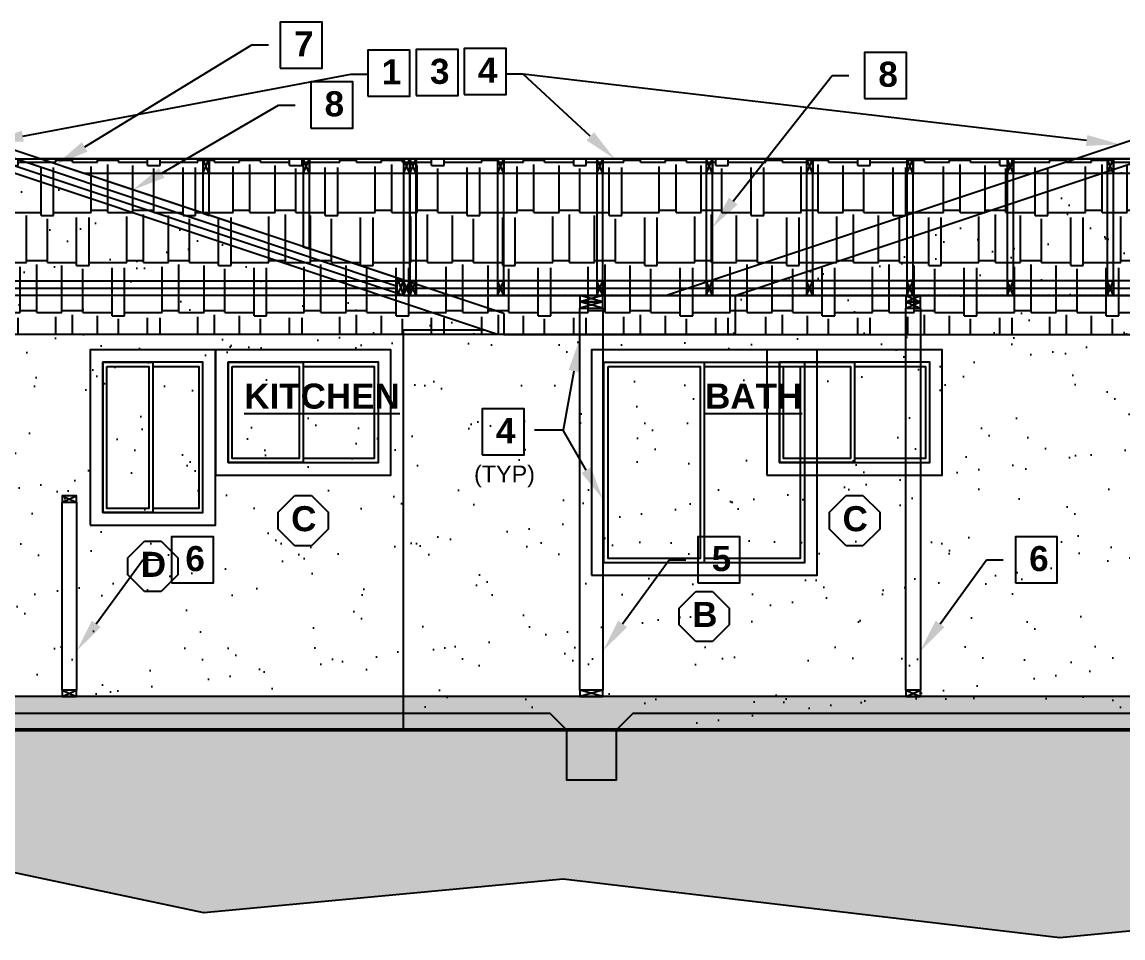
# Model space of a CAD drawing. Header units: inches. Extents: x -3572 to 2430, y -4559 to 3072.
# Drawn here: x -3182.6 to -2919, y -1277.7 to -1058.4 of the extents above; entities that cross this region are included whole.
import ezdxf
from ezdxf import colors
from ezdxf.entities.mleader import LeaderData, LeaderLine
from ezdxf.math import Vec2, Vec3

# ---------------------------------------------------------------- set-up
doc = ezdxf.new("R2010")
doc.units = ezdxf.units.IN
doc.header["$MEASUREMENT"] = 0
doc.linetypes.add('DASHED2', pattern=[0.375, 0.25, -0.125])
for name, color, linetype in [('Elevation - Left Details', 6, 'Continuous'), ('Elevation - Right & Left Dim & Labels', 190, 'Continuous'), ('Elevation - Right Details', 3, 'Continuous'), ('Elevation - Section A', 7, 'Continuous'), ('Elevation - Section B', 7, 'Continuous')]:
    doc.layers.add(name, color=color, linetype=linetype)
doc.layers.add('Wall Insulation - Section B', color=40, linetype='BATTING', transparency=0.5)
doc.styles.get("Standard").update_dxf_attribs({"font": 'arial.ttf'})
doc.linetypes.add('BATTING', pattern='A,0.0001,-0.1,[134,ltypeshp.shx,S=0.1,R=0,X=-0.1,Y=0],-0.2,[134,ltypeshp.shx,S=0.1,R=180,X=0.1,Y=0],-0.1', length=0.4001)

msp = doc.modelspace()

# ---------------------------------------------------------------- hatches: boundary and pattern name
at = {"layer": 'Elevation - Left Details', "transparency": 33554610}
h = msp.add_hatch(dxfattribs=at)
h.set_pattern_fill('AR-SAND', color=256, scale=10)
h.paths.add_polyline_path([(-3091.2318, -1219.88738), (-3091.2318, -1132.19808), (-3071.7318, -1132.19808), (-3096.66398, -1123.88738), (-3301.79962, -1123.88738), (-3326.73179, -1132.19808), (-3307.2318, -1132.19808), (-3307.2318, -1219.88738)])
h.paths.add_polyline_path([(-3166.2318, -1178.88738), (-3166.2318, -1136.88738), (-3136.2318, -1136.88738), (-3136.2318, -1178.88738)], flags=16)
h.paths.add_polyline_path([(-3163.2318, -1175.88738), (-3163.2318, -1139.88738), (-3151.2318, -1139.88738), (-3139.2318, -1139.88738), (-3139.2318, -1175.88738)], flags=0)
h.paths.add_polyline_path([(-3157.2318, -1190.73776), (-3157.2318, -1186.73776), (-3153.2318, -1182.73776), (-3149.2318, -1182.73776), (-3145.2318, -1186.73776), (-3145.2318, -1190.73776), (-3149.2318, -1194.73776), (-3153.2318, -1194.73776)], flags=16)
h.paths.add_polyline_path([(-3162.2318, -1174.88738), (-3162.2318, -1140.88738), (-3152.2318, -1140.88738), (-3152.2318, -1174.88738)], flags=0)
h.paths.add_polyline_path([(-3232.2318, -1178.88738), (-3262.2318, -1178.88738), (-3262.2318, -1136.88738), (-3232.2318, -1136.88738)], flags=16)
h.paths.add_polyline_path([(-3235.2318, -1175.88738), (-3259.2318, -1175.88738), (-3259.2318, -1139.88738), (-3235.2318, -1139.88738)], flags=0)
h.paths.add_polyline_path([(-3241.2318, -1190.73776), (-3245.2318, -1194.73776), (-3249.2318, -1194.73776), (-3253.2318, -1190.73776), (-3253.2318, -1186.73776), (-3249.2318, -1182.73776), (-3245.2318, -1182.73776), (-3241.2318, -1186.73776)], flags=16)
h.paths.add_polyline_path([(-3248.2318, -1174.88738), (-3258.2318, -1174.88738), (-3258.2318, -1140.88738), (-3248.2318, -1140.88738)], flags=0)
h.paths.add_polyline_path([(-3096.66398, -1123.88738), (-3199.2318, -1089.69821), (-3301.79962, -1123.88738)])
h.paths.add_polyline_path([(-3190.2318, -1122.88747), (-3208.2318, -1122.88747), (-3208.2318, -1104.88747), (-3190.2318, -1104.88747)], flags=16)
h.paths.add_polyline_path([(-3155.71566, -1194.5403), (-3146.66246, -1194.5403), (-3146.66246, -1182.17604), (-3155.71566, -1182.17604)], flags=24)
h.paths.add_polyline_path([(-3251.71566, -1194.5403), (-3242.66246, -1194.5403), (-3242.66246, -1182.17604), (-3251.71566, -1182.17604)], flags=24)
at = {"layer": 'Elevation - Left Details', "transparency": 33554559}
h = msp.add_hatch(dxfattribs=at)
h.set_pattern_fill('AR-RSHKE', color=256)
h.paths.add_polyline_path([(-2783.2318, -1091.19816), (-3178.2318, -1091.19816), (-3080.16392, -1123.88738), (-2783.2318, -1123.88738)])
h.paths.add_polyline_path([(-2783.2318, -1123.88738), (-3080.16392, -1123.88738), (-3067.2318, -1128.19808), (-3067.2318, -1133.19808), (-2783.2318, -1133.19808)])
at = {"layer": 'Elevation - Left Details', "transparency": 33554610}
h = msp.add_hatch(dxfattribs=at)
h.set_pattern_fill('AR-SAND', color=256, scale=10)
h.paths.add_polyline_path([(-2801.2318, -1219.88738), (-2801.2318, -1133.19808), (-3067.2318, -1133.19808), (-3068.7318, -1133.19808), (-3071.7318, -1132.19808), (-3091.2318, -1132.19808), (-3091.2318, -1219.88738)])
h.paths.add_polyline_path([(-2900.2318, -1190.88738), (-2900.2318, -1136.88738), (-2846.2318, -1136.88738), (-2846.2318, -1190.88738)], flags=16)
h.paths.add_polyline_path([(-2897.2318, -1187.88738), (-2897.2318, -1139.88738), (-2873.2318, -1139.88738), (-2849.2318, -1139.88738), (-2849.2318, -1187.88738), (-2873.2318, -1187.88738)], flags=0)
h.paths.add_polyline_path([(-2896.2318, -1186.88738), (-2896.2318, -1140.88738), (-2874.2318, -1140.88738), (-2874.2318, -1186.88738)], flags=0)
h.paths.add_polyline_path([(-2879.2318, -1198.73776), (-2875.2318, -1194.73776), (-2871.2318, -1194.73776), (-2867.2318, -1198.73776), (-2867.2318, -1202.73776), (-2871.2318, -1206.73776), (-2875.2318, -1206.73776), (-2879.2318, -1202.73776)], flags=16)
h.paths.add_polyline_path([(-2992.2318, -1190.88738), (-3046.2318, -1190.88738), (-3046.2318, -1136.88738), (-2992.2318, -1136.88738)], flags=16)
h.paths.add_polyline_path([(-2995.2318, -1187.88738), (-3019.2318, -1187.88738), (-3043.2318, -1187.88738), (-3043.2318, -1139.88738), (-3019.2318, -1139.88738), (-2995.2318, -1139.88738)], flags=0)
h.paths.add_polyline_path([(-3013.2318, -1198.73776), (-3013.2318, -1202.73776), (-3017.2318, -1206.73776), (-3021.2318, -1206.73776), (-3025.2318, -1202.73776), (-3025.2318, -1198.73776), (-3021.2318, -1194.73776), (-3017.2318, -1194.73776)], flags=16)
h.paths.add_polyline_path([(-3020.2318, -1186.88738), (-3042.2318, -1186.88738), (-3042.2318, -1140.88738), (-3020.2318, -1140.88738)], flags=0)
h.paths.add_polyline_path([(-3091.2318, -1219.88738), (-3091.2318, -1227.88738), (-2801.2318, -1227.88738), (-2801.2318, -1219.88738)])
h.paths.add_polyline_path([(-3023.7218, -1206.5403), (-3014.6686, -1206.5403), (-3014.6686, -1194.17604), (-3023.7218, -1194.17604)], flags=24)
h.paths.add_polyline_path([(-2877.7218, -1206.5403), (-2868.6686, -1206.5403), (-2868.6686, -1194.17604), (-2877.7218, -1194.17604)], flags=24)
at = {"layer": 'Elevation - Right Details', "transparency": 33554559}
h = msp.add_hatch(dxfattribs=at)
h.set_pattern_fill('AR-RSHKE', color=256)
h.paths.add_polyline_path([(-3028.29967, -1123.88738), (-2930.2318, -1091.19816), (-3319.79962, -1091.19816), (-3319.79962, -1123.88738)])
h.paths.add_polyline_path([(-3319.79962, -1123.88738), (-3319.79962, -1133.19808), (-3301.79962, -1133.19808), (-3011.79962, -1133.19808), (-3011.79962, -1123.88738), (-3028.29967, -1123.88738), (-3028.29967, -1123.88738)])
at = {"layer": 'Elevation - Right Details', "transparency": 33554610}
h = msp.add_hatch(dxfattribs=at)
h.set_pattern_fill('AR-SAND', color=256, scale=10)
h.paths.add_polyline_path([(-2801.2318, -1132.19808), (-2781.7318, -1132.19808), (-2806.66398, -1123.88738), (-3011.79962, -1123.88738), (-3017.2318, -1125.6981), (-3017.2318, -1133.19808), (-3307.2318, -1133.19808), (-3307.2318, -1219.88738), (-2801.2318, -1219.88738)])
h.paths.add_polyline_path([(-3136.2318, -1136.88738), (-3094.2318, -1136.88738), (-3094.2318, -1166.88738), (-3136.2318, -1166.88738)], flags=16)
h.paths.add_polyline_path([(-3133.2318, -1163.88738), (-3133.2318, -1139.88738), (-3115.2318, -1139.88738), (-3097.2318, -1139.88738), (-3097.2318, -1163.88738)], flags=0)
h.paths.add_polyline_path([(-3132.2318, -1162.88738), (-3132.2318, -1140.88738), (-3116.2318, -1140.88738), (-3116.2318, -1162.88738)], flags=0)
h.paths.add_polyline_path([(-3208.2318, -1190.88738), (-3262.2318, -1190.88738), (-3262.2318, -1136.88738), (-3208.2318, -1136.88738)], flags=16)
h.paths.add_polyline_path([(-3211.2318, -1187.88738), (-3235.2318, -1187.88738), (-3259.2318, -1187.88738), (-3259.2318, -1139.88738), (-3235.2318, -1139.88738), (-3211.2318, -1139.88738)], flags=0)
h.paths.add_polyline_path([(-3121.2318, -1175.80677), (-3117.2318, -1171.80677), (-3113.2318, -1171.80677), (-3109.2318, -1175.80677), (-3109.2318, -1179.80677), (-3113.2318, -1183.80677), (-3117.2318, -1183.80677), (-3121.2318, -1179.80677)], flags=16)
h.paths.add_polyline_path([(-3236.2318, -1186.88738), (-3258.2318, -1186.88738), (-3258.2318, -1140.88738), (-3236.2318, -1140.88738)], flags=0)
h.paths.add_polyline_path([(-3229.2318, -1199.80677), (-3229.2318, -1203.80677), (-3233.2318, -1207.80677), (-3237.2318, -1207.80677), (-3241.2318, -1203.80677), (-3241.2318, -1199.80677), (-3237.2318, -1195.80677), (-3233.2318, -1195.80677)], flags=16)
h.paths.add_polyline_path([(-3004.2318, -1136.88738), (-2962.2318, -1136.88738), (-2962.2318, -1166.88738), (-3004.2318, -1166.88738)], flags=16)
h.paths.add_polyline_path([(-3001.2318, -1163.88738), (-3001.2318, -1139.88738), (-2983.2318, -1139.88738), (-2965.2318, -1139.88738), (-2965.2318, -1163.88738)], flags=0)
h.paths.add_polyline_path([(-3000.2318, -1162.88738), (-3000.2318, -1140.88738), (-2984.2318, -1140.88738), (-2984.2318, -1162.88738)], flags=0)
h.paths.add_polyline_path([(-2989.2318, -1175.80677), (-2985.2318, -1171.80677), (-2981.2318, -1171.80677), (-2977.2318, -1175.80677), (-2977.2318, -1179.80677), (-2981.2318, -1183.80677), (-2985.2318, -1183.80677), (-2989.2318, -1179.80677)], flags=16)
h.paths.add_polyline_path([(-2900.2318, -1136.88738), (-2846.2318, -1136.88738), (-2846.2318, -1190.88738), (-2900.2318, -1190.88738)], flags=16)
h.paths.add_polyline_path([(-2897.2318, -1139.88738), (-2873.2318, -1139.88738), (-2849.2318, -1139.88738), (-2849.2318, -1187.88738), (-2873.2318, -1187.88738), (-2897.2318, -1187.88738)], flags=0)
h.paths.add_polyline_path([(-2896.2318, -1140.88738), (-2874.2318, -1140.88738), (-2874.2318, -1186.88738), (-2896.2318, -1186.88738)], flags=0)
h.paths.add_polyline_path([(-2879.2318, -1199.80677), (-2875.2318, -1195.80677), (-2871.2318, -1195.80677), (-2867.2318, -1199.80677), (-2867.2318, -1203.80677), (-2871.2318, -1207.80677), (-2875.2318, -1207.80677), (-2879.2318, -1203.80677)], flags=16)
h.paths.add_polyline_path([(-2909.2318, -1089.69821), (-3011.79962, -1123.88738), (-2806.66398, -1123.88738)])
h.paths.add_polyline_path([(-2900.2318, -1122.88747), (-2918.2318, -1122.88747), (-2918.2318, -1104.88747), (-2900.2318, -1104.88747)], flags=16)
h.paths.add_polyline_path([(-2919.53113, -1143.28787), (-2899.84082, -1143.28787), (-2899.84082, -1130.92362), (-2919.53113, -1130.92362)], flags=24)
h.paths.add_polyline_path([(-2877.7218, -1207.6093), (-2868.6686, -1207.6093), (-2868.6686, -1195.24504), (-2877.7218, -1195.24504)], flags=24)
h.paths.add_polyline_path([(-2987.60516, -1183.71162), (-2978.55195, -1183.71162), (-2978.55195, -1171.34736), (-2987.60516, -1171.34736)], flags=24)
h.paths.add_polyline_path([(-3119.60516, -1183.71162), (-3110.55195, -1183.71162), (-3110.55195, -1171.34736), (-3119.60516, -1171.34736)], flags=24)
h.paths.add_polyline_path([(-3239.7218, -1207.6093), (-3230.6686, -1207.6093), (-3230.6686, -1195.24504), (-3239.7218, -1195.24504)], flags=24)
h.paths.add_polyline_path([(-2898.94846, -1120.11257), (-2879.25815, -1120.11257), (-2879.25815, -1107.74832), (-2898.94846, -1107.74832)], flags=24)
at = {"layer": 'Elevation - Section A', "transparency": 33554610}
h = msp.add_hatch(dxfattribs=at)
h.set_pattern_fill('AR-SAND', color=256)
h.set_pattern_definition([(37.5, (0, 0), (-0.06299336, 1.9268238), [0, -1.52, 0, -1.7, 0, -1.625]), (7.5, (0, 0), (1.7697767, 2.822146), [0, -0.82, 0, -1.37, 0, -0.525]), (327.5, (-1.23, 0), (3.1141419, 0.00565905), [0, -0.5, 0, -1.8, 0, -2.35]), (317.5, (-1.23, 0), (3.0061266, 0.8776756), [0, -0.25, 0, -1.18, 0, -1.35])])
h.paths.add_polyline_path([(-3056.2318, -1223.88738), (-3091.2318, -1223.88738), (-3091.2318, -1227.88738), (-3052.2318, -1227.88738)])
h.paths.add_polyline_path([(-3091.2318, -1223.88738), (-3291.2318, -1223.88738), (-3295.2318, -1227.88738), (-3091.2318, -1227.88738)])
h.paths.add_polyline_path([(-2817.2318, -1223.88738), (-3036.2318, -1223.88738), (-3040.2318, -1227.88738), (-2813.2318, -1227.88738)])
at = {"layer": 'Elevation - Section B', "transparency": 33554534}
h = msp.add_hatch(dxfattribs=at)
h.set_pattern_fill('EARTH', color=256, scale=30)
h.paths.add_polyline_path([(-3295.2318, -1227.88738), (-3295.2318, -1239.88738), (-3307.2318, -1239.88738), (-3307.2318, -1227.88738), (-3331.06445, -1227.88738), (-3342.30821, -1241.06355), (-3287.50045, -1270.35426), (-3208.88757, -1256.92548), (-3139.00943, -1271.69714), (-3053.00559, -1263.63987), (-2934.07838, -1277.74009), (-2839.33975, -1268.58015), (-2776.98105, -1250.97727), (-2767.59309, -1227.88738), (-2801.2318, -1227.88738), (-2801.2318, -1239.88738), (-2813.2318, -1239.88738), (-2813.2318, -1227.88738), (-3040.2318, -1227.88738), (-3040.2318, -1239.88738), (-3052.2318, -1239.88738), (-3052.2318, -1227.88738)])
h.paths.add_polyline_path([(-3348.54737, -1228.56747), (-3306.87479, -1228.56747), (-3306.87479, -1207.22573), (-3348.54737, -1207.22573)], flags=9)
h = msp.add_hatch(dxfattribs=at)
h.set_pattern_fill('AR-CONC', color=256)
h.set_pattern_definition([(50, (0, 0), (7.172602, -0.627521), [0.75, -8.25]), (355, (0, 0), (-1.387513, 7.521921), [0.6, -6.6]), (100.45144, (0.598, -0.052), (5.785088, 6.8944), [0.637402, -7.011421]), (46.1842, (0, 2), (10.672413, -1.655193), [1.125, -12.375]), (96.63564, (0.889, 1.862), (9.34662, 9.741186), [0.956103, -10.517138]), (351.18416, (0, 2), (9.34662, 9.741186), [0.9, -9.9]), (21, (1, 1.5), (5.969071, -4.026189), [0.75, -8.25]), (326, (1, 1.5), (2.433153, 7.2515), [0.6, -6.6]), (71.45144, (1.4974, 1.1645), (8.402224, 3.225312), [0.637402, -7.011421]), (37.5, (0, 0), (0.1215986, 3.3289385), [0, -6.52, 0, -6.7, 0, -6.625]), (7.5, (0, 0), (2.6306954, 3.944117), [0, -3.82, 0, -6.37, 0, -2.525]), (327.5, (-2.23, 0), (5.3382244, -0.2255487), [0, -2.5, 0, -7.8, 0, -10.35]), (317.5, (-3.23, 0), (5.831862, 1.00105), [0, -3.25, 0, -5.18, 0, -7.35])])
h.paths.add_polyline_path([(-2801.2318, -1219.88738), (-3307.2318, -1219.88738), (-3307.2318, -1239.88738), (-3295.2318, -1239.88738), (-3295.2318, -1227.88738), (-3291.2318, -1223.88738), (-3056.2318, -1223.88738), (-3052.2318, -1227.88738), (-3052.2318, -1239.88738), (-3040.2318, -1239.88738), (-3040.2318, -1227.88738), (-3036.2318, -1223.88738), (-2817.2318, -1223.88738), (-2813.2318, -1227.88738), (-2813.2318, -1239.88738), (-2801.2318, -1239.88738), (-2801.2318, -1227.88738)])

# ---------------------------------------------------------------- linework, layer by layer
at = {"layer": 'Elevation - Left Details'}
for p, q in [((-3067.2318, -1128.19808), (-3199.2318, -1084.19818)), ((-3068.7318, -1133.19808), (-3199.2318, -1089.69821)), ((-2783.2318, -1091.19816), (-3178.2318, -1091.19816)), ((-3067.2318, -1128.19808), (-3067.2318, -1133.19808)), ((-3091.2318, -1227.88738), (-3091.2318, -1132.19808)), ((-3071.7318, -1132.19808), (-3091.2318, -1132.19808)), ((-3067.2318, -1133.19808), (-3068.7318, -1133.19808)), ((-3067.2318, -1133.19808), (-2783.2318, -1133.19808)), ((-3153.2318, -1182.73776), (-3149.2318, -1182.73776)), ((-3149.2318, -1182.73776), (-3145.2318, -1186.73776)), ((-3157.2318, -1190.73776), (-3157.2318, -1186.73776)), ((-3145.2318, -1186.73776), (-3145.2318, -1190.73776)), ((-3149.2318, -1194.73776), (-3153.2318, -1194.73776)), ((-3021.2318, -1194.73776), (-3017.2318, -1194.73776)), ((-3017.2318, -1194.73776), (-3013.2318, -1198.73776)), ((-3025.2318, -1202.73776), (-3025.2318, -1198.73776)), ((-3013.2318, -1198.73776), (-3013.2318, -1202.73776)), ((-3017.2318, -1206.73776), (-3021.2318, -1206.73776))]:
    msp.add_line(p, q, dxfattribs=at)
for points in [[(-3166.2318, -1178.88738), (-3136.2318, -1178.88738), (-3136.2318, -1136.88738), (-3166.2318, -1136.88738)], [(-3046.2318, -1190.88738), (-2992.2318, -1190.88738), (-2992.2318, -1136.88738), (-3046.2318, -1136.88738)], [(-3162.2318, -1140.88738), (-3152.2318, -1140.88738), (-3152.2318, -1174.88738), (-3162.2318, -1174.88738)], [(-3042.2318, -1140.88738), (-3020.2318, -1140.88738), (-3020.2318, -1186.88738), (-3042.2318, -1186.88738)]]:
    msp.add_lwpolyline(points, close=True, dxfattribs=at)
for points in [[(-3163.2318, -1175.88738), (-3139.2318, -1175.88738), (-3139.2318, -1139.88738), (-3163.2318, -1139.88738), (-3163.2318, -1175.88738)], [(-3163.2318, -1139.88738), (-3151.2318, -1139.88738), (-3151.2318, -1175.88738), (-3163.2318, -1175.88738), (-3163.2318, -1139.88738)], [(-3151.2318, -1140.88738), (-3140.2318, -1140.88738), (-3140.2318, -1174.88738), (-3151.2318, -1174.88738)], [(-3043.2318, -1139.88738), (-3019.2318, -1139.88738), (-3019.2318, -1187.88738), (-3043.2318, -1187.88738), (-3043.2318, -1139.88738)], [(-3019.2318, -1139.88738), (-2995.2318, -1139.88738), (-2995.2318, -1187.88738), (-3019.2318, -1187.88738)], [(-3019.2318, -1140.88738), (-2996.2318, -1140.88738), (-2996.2318, -1186.88738), (-3019.2318, -1186.88738)], [(-3157.2318, -1186.73776), (-3153.2318, -1182.73776)], [(-3153.2318, -1194.73776), (-3157.2318, -1190.73776)], [(-3145.2318, -1190.73776), (-3149.2318, -1194.73776)], [(-3025.2318, -1198.73776), (-3021.2318, -1194.73776)], [(-3021.2318, -1206.73776), (-3025.2318, -1202.73776)], [(-3013.2318, -1202.73776), (-3017.2318, -1206.73776)]]:
    msp.add_lwpolyline(points, dxfattribs=at)
at = {"layer": 'Elevation - Right & Left Dim & Labels', "linetype": 'DASHED2'}
for p, q in [((-2765.2318, -1123.88738), (-3343.2318, -1123.88738)), ((-2765.2318, -1219.88738), (-3343.2318, -1219.88738))]:
    msp.add_line(p, q, dxfattribs=at)
at = {"layer": 'Elevation - Right & Left Dim & Labels', "lineweight": 50}
msp.add_line((-2765.2318, -1227.88738), (-3343.2318, -1227.88738), dxfattribs=at)
at = {"layer": 'Elevation - Right & Left Dim & Labels'}
for points in [[(-3076.71644, -1075.77077), (-3066.6788, -1075.77077), (-3066.6788, -1064.7155), (-3076.71644, -1064.7155)], [(-3099.75108, -1076.17033), (-3089.71344, -1076.17033), (-3089.71344, -1065.11506), (-3099.75108, -1065.11506)], [(-3088.19004, -1076.02077), (-3078.1524, -1076.02077), (-3078.1524, -1064.9655), (-3088.19004, -1064.9655)]]:
    msp.add_lwpolyline(points, close=True, dxfattribs=at)
at = {"layer": 'Elevation - Right Details'}
for p, q in [((-2909.2318, -1084.19818), (-3028.29967, -1123.88738)), ((-3011.79962, -1123.88738), (-2909.2318, -1089.69821)), ((-3028.29967, -1123.88738), (-3011.79962, -1123.88738)), ((-3117.2318, -1171.80677), (-3113.2318, -1171.80677)), ((-3113.2318, -1171.80677), (-3109.2318, -1175.80677)), ((-2985.2318, -1171.80677), (-2981.2318, -1171.80677)), ((-2981.2318, -1171.80677), (-2977.2318, -1175.80677)), ((-3121.2318, -1179.80677), (-3121.2318, -1175.80677)), ((-3109.2318, -1175.80677), (-3109.2318, -1179.80677)), ((-2989.2318, -1179.80677), (-2989.2318, -1175.80677)), ((-2977.2318, -1175.80677), (-2977.2318, -1179.80677)), ((-3113.2318, -1183.80677), (-3117.2318, -1183.80677)), ((-2981.2318, -1183.80677), (-2985.2318, -1183.80677))]:
    msp.add_line(p, q, dxfattribs=at)
for points in [[(-3011.79962, -1123.88738), (-3011.79962, -1133.19808), (-3301.79962, -1133.19808), (-3319.79962, -1133.19808), (-3319.79962, -1091.19816), (-2924.79962, -1091.19816)], [(-3115.2318, -1140.88738), (-3098.2318, -1140.88738), (-3098.2318, -1162.88738), (-3115.2318, -1162.88738)], [(-2983.2318, -1140.88738), (-2966.2318, -1140.88738), (-2966.2318, -1162.88738), (-2983.2318, -1162.88738)], [(-3121.2318, -1175.80677), (-3117.2318, -1171.80677)], [(-2989.2318, -1175.80677), (-2985.2318, -1171.80677)], [(-3117.2318, -1183.80677), (-3121.2318, -1179.80677)], [(-3109.2318, -1179.80677), (-3113.2318, -1183.80677)], [(-2985.2318, -1183.80677), (-2989.2318, -1179.80677)], [(-2977.2318, -1179.80677), (-2981.2318, -1183.80677)]]:
    msp.add_lwpolyline(points, dxfattribs=at)
for points in [[(-3136.2318, -1166.88738), (-3094.2318, -1166.88738), (-3094.2318, -1136.88738), (-3136.2318, -1136.88738)], [(-3004.2318, -1166.88738), (-2962.2318, -1166.88738), (-2962.2318, -1136.88738), (-3004.2318, -1136.88738)], [(-3133.2318, -1163.88738), (-3097.2318, -1163.88738), (-3097.2318, -1139.88738), (-3133.2318, -1139.88738)], [(-3133.2318, -1139.88738), (-3115.2318, -1139.88738), (-3115.2318, -1163.88738), (-3133.2318, -1163.88738)], [(-3132.2318, -1140.88738), (-3116.2318, -1140.88738), (-3116.2318, -1162.88738), (-3132.2318, -1162.88738)], [(-3001.2318, -1163.88738), (-2965.2318, -1163.88738), (-2965.2318, -1139.88738), (-3001.2318, -1139.88738)], [(-3001.2318, -1139.88738), (-2983.2318, -1139.88738), (-2983.2318, -1163.88738), (-3001.2318, -1163.88738)], [(-3000.2318, -1140.88738), (-2984.2318, -1140.88738), (-2984.2318, -1162.88738), (-3000.2318, -1162.88738)]]:
    msp.add_lwpolyline(points, close=True, dxfattribs=at)
at = {"layer": 'Elevation - Section B'}
for p, q in [((-3091.23181, -1120.19809), (-3199.2318, -1084.19818)), ((-3091.2318, -1123.88738), (-3199.2318, -1087.88749)), ((-3137.7318, -1094.69816), (-3139.2318, -1094.69816)), ((-3113.7318, -1094.69816), (-3115.2318, -1094.69816)), ((-3089.7318, -1094.69816), (-3091.2318, -1094.69816)), ((-3088.2318, -1094.69816), (-3089.7318, -1094.69816)), ((-3067.2318, -1094.69816), (-3068.7318, -1094.69816)), ((-3044.9818, -1094.69816), (-3046.4818, -1094.69816)), ((-3043.4818, -1094.69816), (-3044.9818, -1094.69816)), ((-3017.2318, -1094.69816), (-3018.7318, -1094.69816)), ((-2993.2318, -1094.69816), (-2994.7318, -1094.69816)), ((-2969.2318, -1094.69816), (-2970.7318, -1094.69816)), ((-2945.2318, -1094.69816), (-2946.7318, -1094.69816)), ((-2921.2318, -1094.69816), (-2922.7318, -1094.69816)), ((-3092.7318, -1119.69806), (-3091.2318, -1123.88738)), ((-3091.2318, -1120.19806), (-3092.7318, -1123.88738)), ((-3089.7318, -1123.88738), (-3091.2318, -1123.88738)), ((-3067.2318, -1123.88738), (-3068.7318, -1123.88738)), ((-3043.4818, -1123.88738), (-3048.9818, -1125.38738)), ((-3043.4818, -1125.38738), (-3048.9818, -1123.88738)), ((-3043.4818, -1125.38738), (-3048.9818, -1126.88738)), ((-3043.4818, -1126.88738), (-3048.9818, -1125.38738)), ((-3043.4818, -1123.88738), (-3044.9818, -1123.88738)), ((-3017.2318, -1123.88738), (-3018.7318, -1123.88738)), ((-2993.2318, -1123.88738), (-2994.7318, -1123.88738)), ((-2970.9818, -1123.88738), (-2967.4818, -1125.38738)), ((-2970.9818, -1125.38738), (-2967.4818, -1123.88738)), ((-2970.9818, -1125.38738), (-2967.4818, -1126.88738)), ((-2970.9818, -1126.88738), (-2967.4818, -1125.38738)), ((-2969.2318, -1123.88738), (-2970.7318, -1123.88738)), ((-2945.2318, -1123.88738), (-2946.7318, -1123.88738)), ((-2921.2318, -1123.88738), (-2922.7318, -1123.88738)), ((-3172.9818, -1171.88738), (-3169.4818, -1173.38738)), ((-3172.9818, -1173.38738), (-3169.4818, -1171.88738)), ((-3172.9818, -1218.38738), (-3169.4818, -1219.88738)), ((-3172.9818, -1219.88738), (-3169.4818, -1218.38738)), ((-3043.4818, -1218.38738), (-3048.9818, -1219.88738)), ((-3043.4818, -1219.88738), (-3048.9818, -1218.38738)), ((-2970.9818, -1218.38738), (-2967.4818, -1219.88738)), ((-2970.9818, -1219.88738), (-2967.4818, -1218.38738))]:
    msp.add_line(p, q, dxfattribs=at)
at = {"layer": 'Elevation - Section B', "linetype": 'ByBlock'}
for p, q in [((-3178.2318, -1091.19816), (-2784.7318, -1091.19816)), ((-3167.73177, -1094.69816), (-3178.2318, -1091.19816)), ((-2801.2318, -1094.69816), (-3167.73177, -1094.69816))]:
    msp.add_line(p, q, dxfattribs=at)
at = {"layer": 'Elevation - Section B'}
for points in [[(-3120.744, -1069.45067), (-3110.70636, -1069.45067), (-3110.70636, -1058.3954), (-3120.744, -1058.3954)], [(-2980.85232, -1076.71853), (-2970.81468, -1076.71853), (-2970.81468, -1065.66326), (-2980.85232, -1065.66326)], [(-3113.4243, -1083.79783), (-3103.38666, -1083.79783), (-3103.38666, -1072.74256), (-3113.4243, -1072.74256)], [(-3091.2318, -1123.88738), (-3092.7318, -1123.88738), (-3092.7318, -1119.69806), (-3091.2318, -1120.19806)], [(-3043.4818, -1125.38738), (-3043.4818, -1123.88738), (-3048.9818, -1123.88738), (-3048.9818, -1125.38738)], [(-3043.4818, -1126.88738), (-3043.4818, -1125.38738), (-3048.9818, -1125.38738), (-3048.9818, -1126.88738)], [(-2970.9818, -1125.38738), (-2967.4818, -1125.38738), (-2967.4818, -1123.88738), (-2970.9818, -1123.88738)], [(-2970.9818, -1126.88738), (-2967.4818, -1126.88738), (-2967.4818, -1125.38738), (-2970.9818, -1125.38738)], [(-3043.4818, -1218.38738), (-3048.9818, -1218.38738), (-3048.9818, -1126.88738), (-3043.4818, -1126.88738)], [(-2970.9818, -1126.88738), (-2967.4818, -1126.88738), (-2967.4818, -1218.38738), (-2970.9818, -1218.38738)], [(-3072.40168, -1162.07751), (-3062.36403, -1162.07751), (-3062.36403, -1151.02224), (-3072.40168, -1151.02224)], [(-3172.9818, -1173.38738), (-3169.4818, -1173.38738), (-3169.4818, -1171.88738), (-3172.9818, -1171.88738)], [(-3172.9818, -1173.38738), (-3169.4818, -1173.38738), (-3169.4818, -1218.38738), (-3172.9818, -1218.38738)], [(-3146.75245, -1192.70473), (-3136.71481, -1192.70473), (-3136.71481, -1181.64946), (-3146.75245, -1181.64946)], [(-3020.75245, -1192.70473), (-3010.71481, -1192.70473), (-3010.71481, -1181.64946), (-3020.75245, -1181.64946)], [(-2944.75245, -1192.70473), (-2934.71481, -1192.70473), (-2934.71481, -1181.64946), (-2944.75245, -1181.64946)], [(-2801.2318, -1239.88738), (-2801.2318, -1219.88738), (-3307.2318, -1219.88738), (-3307.2318, -1239.88738), (-3295.2318, -1239.88738), (-3295.2318, -1227.88738), (-3291.2318, -1223.88738), (-3056.2318, -1223.88738), (-3052.2318, -1227.88738), (-3052.2318, -1239.88738), (-3040.2318, -1239.88738), (-3040.2318, -1227.88738), (-3036.2318, -1223.88738), (-2817.2318, -1223.88738), (-2813.2318, -1227.88738), (-2813.2318, -1239.88738)], [(-3172.9818, -1219.88738), (-3169.4818, -1219.88738), (-3169.4818, -1218.38738), (-3172.9818, -1218.38738)], [(-3043.4818, -1219.88738), (-3043.4818, -1218.38738), (-3048.9818, -1218.38738), (-3048.9818, -1219.88738)], [(-2970.9818, -1219.88738), (-2967.4818, -1219.88738), (-2967.4818, -1218.38738), (-2970.9818, -1218.38738)]]:
    msp.add_lwpolyline(points, close=True, dxfattribs=at)
for points in [[(-3137.7318, -1104.69813), (-3137.7318, -1091.19816), (-3139.2318, -1091.19816), (-3139.2318, -1104.19813), (-3137.7318, -1104.69813)], [(-3139.2318, -1091.19816), (-3139.2318, -1094.69816), (-3137.7318, -1091.19816), (-3137.7318, -1094.69816), (-3139.2318, -1091.19816), (-3137.7318, -1091.19816)], [(-3113.7318, -1112.69812), (-3113.7318, -1091.19816), (-3115.2318, -1091.19816), (-3115.2318, -1112.19812), (-3113.7318, -1112.69812)], [(-3115.2318, -1091.19816), (-3115.2318, -1094.69816), (-3113.7318, -1091.19816), (-3113.7318, -1094.69816), (-3115.2318, -1091.19816), (-3113.7318, -1091.19816)], [(-3089.7318, -1123.88738), (-3089.7318, -1091.19816), (-3091.2318, -1091.19816), (-3091.2318, -1123.88738), (-3089.7318, -1123.88738)], [(-3091.2318, -1091.19816), (-3091.2318, -1094.69816), (-3089.7318, -1091.19816), (-3089.7318, -1094.69816), (-3091.2318, -1091.19816), (-3089.7318, -1091.19816)], [(-3088.2318, -1123.88738), (-3088.2318, -1091.19816), (-3089.7318, -1091.19816), (-3089.7318, -1123.88738), (-3088.2318, -1123.88738)], [(-3089.7318, -1091.19816), (-3089.7318, -1094.69816), (-3088.2318, -1091.19816), (-3088.2318, -1094.69816), (-3089.7318, -1091.19816), (-3088.2318, -1091.19816)], [(-3067.2318, -1123.88738), (-3067.2318, -1091.19816), (-3068.7318, -1091.19816), (-3068.7318, -1123.88738), (-3067.2318, -1123.88738)], [(-3068.7318, -1091.19816), (-3068.7318, -1094.69816), (-3067.2318, -1091.19816), (-3067.2318, -1094.69816), (-3068.7318, -1091.19816), (-3067.2318, -1091.19816)], [(-3043.4818, -1123.88738), (-3043.4818, -1091.19816), (-3044.9818, -1091.19816), (-3044.9818, -1123.88738), (-3043.4818, -1123.88738)], [(-3044.9818, -1091.19816), (-3044.9818, -1094.69816), (-3043.4818, -1091.19816), (-3043.4818, -1094.69816), (-3044.9818, -1091.19816), (-3043.4818, -1091.19816)], [(-3017.2318, -1123.88738), (-3017.2318, -1091.19816), (-3018.7318, -1091.19816), (-3018.7318, -1123.88738), (-3017.2318, -1123.88738)], [(-3018.7318, -1091.19816), (-3018.7318, -1094.69816), (-3017.2318, -1091.19816), (-3017.2318, -1094.69816), (-3018.7318, -1091.19816), (-3017.2318, -1091.19816)], [(-2994.7318, -1091.19816), (-2994.7318, -1094.69816), (-2993.2318, -1091.19816), (-2993.2318, -1094.69816), (-2994.7318, -1091.19816), (-2993.2318, -1091.19816)], [(-2993.2318, -1123.88738), (-2993.2318, -1091.19816), (-2994.7318, -1091.19816), (-2994.7318, -1123.88738), (-2993.2318, -1123.88738)], [(-2970.7318, -1091.19816), (-2970.7318, -1094.69816), (-2969.2318, -1091.19816), (-2969.2318, -1094.69816), (-2970.7318, -1091.19816), (-2969.2318, -1091.19816)], [(-2969.2318, -1123.88738), (-2969.2318, -1091.19816), (-2970.7318, -1091.19816), (-2970.7318, -1123.88738), (-2969.2318, -1123.88738)], [(-2946.7318, -1091.19816), (-2946.7318, -1094.69816), (-2945.2318, -1091.19816), (-2945.2318, -1094.69816), (-2946.7318, -1091.19816), (-2945.2318, -1091.19816)], [(-2945.2318, -1123.88738), (-2945.2318, -1091.19816), (-2946.7318, -1091.19816), (-2946.7318, -1123.88738), (-2945.2318, -1123.88738)], [(-2922.7318, -1091.19816), (-2922.7318, -1094.69816), (-2921.2318, -1091.19816), (-2921.2318, -1094.69816), (-2922.7318, -1091.19816), (-2921.2318, -1091.19816)], [(-2921.2318, -1123.88738), (-2921.2318, -1091.19816), (-2922.7318, -1091.19816), (-2922.7318, -1123.88738), (-2921.2318, -1123.88738)], [(-3091.2318, -1120.38738), (-3091.2318, -1123.88738), (-3089.7318, -1120.38738), (-3089.7318, -1123.88738), (-3091.2318, -1120.38738), (-3089.7318, -1120.38738)], [(-3089.7318, -1120.38738), (-3089.7318, -1123.88738), (-3088.2318, -1120.38738), (-3088.2318, -1123.88738), (-3089.7318, -1120.38738), (-3088.2318, -1120.38738)], [(-3068.7318, -1120.38738), (-3068.7318, -1123.88738), (-3067.2318, -1120.38738), (-3067.2318, -1123.88738), (-3068.7318, -1120.38738), (-3067.2318, -1120.38738)], [(-3044.9818, -1120.38738), (-3044.9818, -1123.88738), (-3043.4818, -1120.38738), (-3043.4818, -1123.88738), (-3044.9818, -1120.38738), (-3043.4818, -1120.38738)], [(-3018.7318, -1120.38738), (-3018.7318, -1123.88738), (-3017.2318, -1120.38738), (-3017.2318, -1123.88738), (-3018.7318, -1120.38738), (-3017.2318, -1120.38738)], [(-2994.7318, -1120.38738), (-2994.7318, -1123.88738), (-2993.2318, -1120.38738), (-2993.2318, -1123.88738), (-2994.7318, -1120.38738), (-2993.2318, -1120.38738)], [(-2970.7318, -1120.38738), (-2970.7318, -1123.88738), (-2969.2318, -1120.38738), (-2969.2318, -1123.88738), (-2970.7318, -1120.38738), (-2969.2318, -1120.38738)], [(-2946.7318, -1120.38738), (-2946.7318, -1123.88738), (-2945.2318, -1120.38738), (-2945.2318, -1123.88738), (-2946.7318, -1120.38738), (-2945.2318, -1120.38738)], [(-2922.7318, -1120.38738), (-2922.7318, -1123.88738), (-2921.2318, -1120.38738), (-2921.2318, -1123.88738), (-2922.7318, -1120.38738), (-2921.2318, -1120.38738)]]:
    msp.add_lwpolyline(points, dxfattribs=at)
at = {"layer": 'Elevation - Section B', "linetype": 'ByBlock'}
for points in [[(-3307.2318, -1123.88738), (-3307.2318, -1120.38738), (-3091.2318, -1120.38738), (-3091.2318, -1123.88738)], [(-2801.2318, -1227.88738), (-2767.59309, -1227.88738), (-2776.98105, -1250.97727), (-2839.33975, -1268.58015), (-2934.07838, -1277.74009), (-3053.00559, -1263.63987), (-3139.00943, -1271.69714), (-3208.88757, -1256.92548), (-3287.50045, -1270.35426), (-3342.30821, -1241.06355), (-3331.06445, -1227.88738), (-3307.2318, -1227.88738), (-3307.2318, -1239.88738), (-3295.2318, -1239.88738), (-3295.2318, -1227.88738), (-3052.2318, -1227.88738), (-3052.2318, -1239.88738), (-3040.2318, -1239.88738), (-3040.2318, -1227.88738), (-2813.2318, -1227.88738), (-2813.2318, -1239.88738), (-2801.2318, -1239.88738)]]:
    msp.add_lwpolyline(points, close=True, dxfattribs=at)
msp.add_lwpolyline([(-3091.2318, -1123.88738), (-2802.7318, -1123.88738), (-2802.7318, -1120.38738), (-3091.2318, -1120.38738), (-3091.2318, -1123.88738)], dxfattribs=at)
at = {"layer": 'Wall Insulation - Section B', "linetype": 'BATTING', "ltscale": 0.08}
msp.add_line((-3305.7318, -1122.13539), (-3092.7318, -1122.13539), dxfattribs=at)
at = {"layer": 'Wall Insulation - Section B', "ltscale": 0.08}
msp.add_line((-3091.2318, -1122.13539), (-2802.7318, -1122.13738), dxfattribs=at)
msp.add_lwpolyline([(-3305.7318, -1121.62269), (-3199.2318, -1086.04283), (-3092.7318, -1121.64003)], dxfattribs=at)

# ---------------------------------------------------------------- texts
at = {"layer": 'Elevation - Left Details', "char_height": 6, "attachment_point": 1}
for s, insert in [('\\pxqc;{\\fArial|b1|i0|c0|p34;D}', (-3186.14543, -1185.26403)), ('\\pxqc;{\\fArial|b1|i0|c0|p34;B}', (-3054.14543, -1197.26403))]:
    msp.add_mtext_dynamic_manual_height_columns(s, width=70.1010121, gutter_width=1, heights=[0], dxfattribs=dict(at, insert=insert))
at = {"layer": 'Elevation - Right & Left Dim & Labels', "char_height": 6, "attachment_point": 1}
for s, insert in [('{\\fArial|b1|i0|c0|p34;1}', (-3096.44266, -1067.35228)), ('{\\fArial|b1|i0|c0|p34;3}', (-3084.88162, -1067.20273)), ('{\\fArial|b1|i0|c0|p34;4}', (-3073.40802, -1066.95273))]:
    msp.add_mtext_dynamic_manual_height_columns(s, width=70.1010121, gutter_width=1, heights=[0], dxfattribs=dict(at, insert=insert))
at = {"layer": 'Elevation - Right Details', "char_height": 6, "attachment_point": 1}
for insert in [(-3150.14543, -1174.33304), (-3018.14543, -1174.33304)]:
    msp.add_mtext_dynamic_manual_height_columns('\\pxqc;{\\fArial|b1|i0|c0|p34;C}', width=70.1010121, gutter_width=1, heights=[0], dxfattribs=dict(at, insert=insert))
at = {"layer": 'Elevation - Section B', "attachment_point": 1}
for s, width, insert, char_height in [('{\\fArial|b1|i0|c0|p34;7}', 70.1010121, (-3117.43558, -1060.63262), 6), ('{\\fArial|b1|i0|c0|p34;8}', 70.1010121, (-2977.5439, -1067.90048), 6), ('{\\fArial|b1|i0|c0|p34;8}', 70.1010121, (-3110.11588, -1074.97978), 6), ('\\pxqc;{\\fArial|b1|i0|c0|p34;\\LKITCHEN}', 70.1010121, (-3145.78578, -1144.97761), 6), ('\\pxqc;{\\fArial|b1|i0|c0|p34;\\LBATH}', 70.1010121, (-3042.44481, -1144.97761), 6), ('{\\fArial|b1|i0|c0|p34;4}', 70.1010121, (-3069.09326, -1153.25947), 6), ('(TYP)', 23.1015534, (-3074.34687, -1164.61876), 4), ('{\\fArial|b1|i0|c0|p34;6}', 70.1010121, (-3143.44403, -1183.88669), 6), ('{\\fArial|b1|i0|c0|p34;5}', 70.1010121, (-3017.44403, -1183.88669), 6), ('{\\fArial|b1|i0|c0|p34;6}', 70.1010121, (-2941.44403, -1183.88669), 6)]:
    msp.add_mtext_dynamic_manual_height_columns(s, width=width, gutter_width=1, heights=[0], dxfattribs=dict(at, insert=insert, char_height=char_height))

# ---------------------------------------------------------------- leaders
at = {"layer": 'Elevation - Left Details'}
ml = msp.add_multileader_mtext('Standard', dxfattribs=at)
ml.set_content('.', color=256)
ml.set_leader_properties()
ml.build(insert=Vec2(0, 0))
ml.multileader.update_dxf_attribs({"dogleg_length": 3.98438, "arrow_head_size": 8})
ctx = ml.context
ctx.base_point, ctx.char_height, ctx.arrow_head_size, ctx.landing_gap_size, ctx.plane_origin = Vec3(-3099.84108, -1070.89269), 0.5, 8, 0.09, Vec3(-3125.88882, -1087.25484)
notes = []
notes.append((ctx, [(0, (1, 1, 0), (-3103.82546, -1070.89269), (1, 0), 3.98438, [(0, [(-3190.23438, -1087.19731)], 0, [])])]))
ctx.mtext.insert, ctx.mtext.flow_direction = Vec3(-3099.75108, -1070.64269), 5
at = {"layer": 'Elevation - Right & Left Dim & Labels'}
ml = msp.add_multileader_mtext('Standard', dxfattribs=at)
ml.set_content('.', color=256)
ml.set_leader_properties()
ml.build(insert=Vec2(0, 0))
ml.multileader.update_dxf_attribs({"dogleg_length": 3.98438, "arrow_head_size": 8})
ctx = ml.context
ctx.base_point, ctx.char_height, ctx.arrow_head_size, ctx.landing_gap_size, ctx.plane_origin = Vec3(-3066.83871, -1070.89269), 0.5, 8, 0.09, Vec3(-3092.88645, -1087.25484)
ctx.text_align_type = 2
notes.append((ctx, [(1, (1, 1, 0), (-3062.60442, -1070.89269), (-1, 0), 3.98438, [(0, [(-3040.64556, -1091.19816)], 0, [])])]))
ctx.mtext.insert, ctx.mtext.alignment, ctx.mtext.flow_direction = Vec3(-3066.6788, -1070.64269), 3, 5
at = {"layer": 'Elevation - Right Details'}
ml = msp.add_multileader_mtext('Standard', dxfattribs=at)
ml.set_content('.', color=256)
ml.set_leader_properties()
ml.build(insert=Vec2(0, 0))
ml.multileader.update_dxf_attribs({"dogleg_length": 3.98438, "arrow_head_size": 8})
ctx = ml.context
ctx.base_point, ctx.char_height, ctx.arrow_head_size, ctx.landing_gap_size, ctx.plane_origin = Vec3(-3066.83871, -1070.89269), 0.5, 8, 0.09, Vec3(-3092.88645, -1087.25484)
ctx.text_align_type = 2
notes.append((ctx, [(1, (1, 1, 0), (-3062.60442, -1070.89269), (-1, 0), 3.98438, [(0, [(-2919.7318, -1087.69817)], 0, [])])]))
ctx.mtext.insert, ctx.mtext.alignment, ctx.mtext.flow_direction = Vec3(-3066.6788, -1070.64269), 3, 5
at = {"layer": 'Elevation - Section B'}
ml = msp.add_multileader_mtext('Standard', dxfattribs=at)
ml.set_content('\\pxi-1,l1; ', color=256)
ml.set_leader_properties()
ml.build(insert=Vec2(0, 0))
ml.multileader.update_dxf_attribs({"dogleg_length": 3.98438, "arrow_head_size": 8})
ctx = ml.context
ctx.base_point, ctx.char_height, ctx.arrow_head_size, ctx.landing_gap_size, ctx.plane_origin = Vec3(-3123.56838, -1063.86224), 3, 8, 0.09, Vec3(-3174.37857, -1092.48257)
notes.append((ctx, [(0, (1, 1, 0), (-3127.55276, -1063.86224), (1, 0), 3.98438, [(0, [(-3174.37857, -1092.48257)], 0, [])])]))
ctx.mtext.insert, ctx.mtext.width, ctx.mtext.flow_direction = Vec3(-3123.47838, -1062.36224), 118.108254, 5
ml = msp.add_multileader_mtext('Standard', dxfattribs=at)
ml.set_content('\\pxi-1,l1;.', color=256)
ml.set_leader_properties()
ml.build(insert=Vec2(0, 0))
ml.multileader.update_dxf_attribs({"dogleg_length": 3.98438, "arrow_head_size": 8})
ctx = ml.context
ctx.base_point, ctx.char_height, ctx.arrow_head_size, ctx.landing_gap_size, ctx.plane_origin = Vec3(-2984.61896, -1071.19833), 0.0625, 8, 0.09, Vec3(-3023.45411, -1091.52075)
notes.append((ctx, [(0, (1, 1, 0), (-2988.60333, -1071.19833), (1, 0), 3.98438, [(0, [(-3017.2318, -1107.54277)], 0, [])])]))
ctx.mtext.insert, ctx.mtext.width, ctx.mtext.flow_direction = Vec3(-2984.52896, -1071.16708), 118.108254, 5
ml = msp.add_multileader_mtext('Standard', dxfattribs=at)
ml.set_content('\\pxi-1,l1;.', color=256)
ml.set_leader_properties()
ml.build(insert=Vec2(0, 0))
ml.multileader.update_dxf_attribs({"dogleg_length": 3.98438, "arrow_head_size": 8})
ctx = ml.context
ctx.base_point, ctx.char_height, ctx.arrow_head_size, ctx.landing_gap_size, ctx.plane_origin = Vec3(-3117.19094, -1078.27763), 0.0625, 8, 0.09, Vec3(-3156.02609, -1098.60005)
notes.append((ctx, [(0, (1, 1, 0), (-3121.17531, -1078.27763), (1, 0), 3.98438, [(0, [(-3156.02609, -1098.60005)], 0, [])])]))
ctx.mtext.insert, ctx.mtext.width, ctx.mtext.flow_direction = Vec3(-3117.10094, -1078.24638), 118.108254, 5
ml = msp.add_multileader_mtext('Standard', dxfattribs=at)
ml.set_content('\\pxi-1,l1;   ', color=256)
ml.set_leader_properties()
ml.build(insert=Vec2(0, 0))
ml.multileader.update_dxf_attribs({"dogleg_length": 3.98438, "arrow_head_size": 8})
ctx = ml.context
ctx.base_point, ctx.char_height, ctx.arrow_head_size, ctx.landing_gap_size, ctx.plane_origin = Vec3(-3060.69261, -1156.15731), 3, 8, 0.09, Vec3(-3077.18593, -1172.84514)
ctx.text_align_type = 2
notes.append((ctx, [(1, (1, 1, 0), (-3053.03506, -1156.15731), (-1, 0), 3.98438, [(0, [(-3048.9818, -1134.12618)], 0, [])])]))
ctx.mtext.insert, ctx.mtext.width, ctx.mtext.alignment, ctx.mtext.flow_direction = Vec3(-3057.10943, -1154.65731), 37.7313968, 3, 5
ml = msp.add_multileader_mtext('Standard', dxfattribs=at)
ml.set_content('\\pxi-1,l1;   ', color=256)
ml.set_leader_properties()
ml.build(insert=Vec2(0, 0))
ml.multileader.update_dxf_attribs({"dogleg_length": 3.98438, "arrow_head_size": 8})
ctx = ml.context
ctx.base_point, ctx.char_height, ctx.arrow_head_size, ctx.landing_gap_size, ctx.plane_origin = Vec3(-3063.53692, -1156.15731), 3, 8, 0.09, Vec3(-3077.18593, -1172.84514)
ctx.text_align_type = 2
notes.append((ctx, [(1, (1, 1, 0), (-3053.03506, -1156.15731), (-1, 0), 6.82868, [(0, [(-3043.4818, -1172.63738)], 0, [])])]))
ctx.mtext.insert, ctx.mtext.width, ctx.mtext.alignment, ctx.mtext.flow_direction = Vec3(-3059.95374, -1154.65731), 37.7313968, 3, 5
ml = msp.add_multileader_mtext('Standard', dxfattribs=at)
ml.set_content('\\pxi-1,l1;   ', color=256)
ml.set_leader_properties()
ml.build(insert=Vec2(0, 0))
ml.multileader.update_dxf_attribs({"dogleg_length": 3.98438, "arrow_head_size": 8})
ctx = ml.context
ctx.base_point, ctx.char_height, ctx.arrow_head_size, ctx.landing_gap_size, ctx.plane_origin = Vec3(-3149.64108, -1187.1771), 3, 8, 0.09, Vec3(-3169.4818, -1208.99999)
notes.append((ctx, [(0, (1, 1, 0), (-3153.62546, -1187.1771), (1, 0), 3.98438, [(0, [(-3169.4818, -1208.99999)], 0, [])])]))
ctx.mtext.insert, ctx.mtext.width, ctx.mtext.flow_direction = Vec3(-3149.55108, -1185.6771), 37.7313968, 5
ml = msp.add_multileader_mtext('Standard', dxfattribs=at)
ml.set_content('\\pxi-1,l1;   ', color=256)
ml.set_leader_properties()
ml.build(insert=Vec2(0, 0))
ml.multileader.update_dxf_attribs({"dogleg_length": 3.98438, "arrow_head_size": 8})
ctx = ml.context
ctx.base_point, ctx.char_height, ctx.arrow_head_size, ctx.landing_gap_size, ctx.plane_origin = Vec3(-3023.64108, -1187.1771), 3, 8, 0.09, Vec3(-3043.4818, -1208.99999)
notes.append((ctx, [(0, (1, 1, 0), (-3027.62546, -1187.1771), (1, 0), 3.98438, [(0, [(-3043.4818, -1208.99999)], 0, [])])]))
ctx.mtext.insert, ctx.mtext.width, ctx.mtext.flow_direction = Vec3(-3023.55108, -1185.6771), 37.7313968, 5
ml = msp.add_multileader_mtext('Standard', dxfattribs=at)
ml.set_content('\\pxi-1,l1;   ', color=256)
ml.set_leader_properties()
ml.build(insert=Vec2(0, 0))
ml.multileader.update_dxf_attribs({"dogleg_length": 3.98438, "arrow_head_size": 8})
ctx = ml.context
ctx.base_point, ctx.char_height, ctx.arrow_head_size, ctx.landing_gap_size, ctx.plane_origin = Vec3(-2947.64108, -1187.1771), 3, 8, 0.09, Vec3(-2967.4818, -1208.99999)
notes.append((ctx, [(0, (1, 1, 0), (-2951.62546, -1187.1771), (1, 0), 3.98438, [(0, [(-2967.4818, -1208.99999)], 0, [])])]))
ctx.mtext.insert, ctx.mtext.width, ctx.mtext.flow_direction = Vec3(-2947.55108, -1185.6771), 37.7313968, 5
for ctx, leaders in notes:
    for number, flags, end, landing, length, lines in leaders:
        leader = LeaderData()
        leader.index, (leader.has_last_leader_line, leader.has_dogleg_vector, leader.attachment_direction) = number, flags
        leader.last_leader_point, leader.dogleg_vector, leader.dogleg_length = Vec3(end), Vec3(landing), length
        for number, points, colour, breaks in lines:
            line = LeaderLine()
            line.index, line.vertices, line.color, line.breaks = number, Vec3.list(points), colors.encode_raw_color(colour), breaks
            leader.lines.append(line)
        ctx.leaders.append(leader)

doc.saveas('drawing.dxf')
